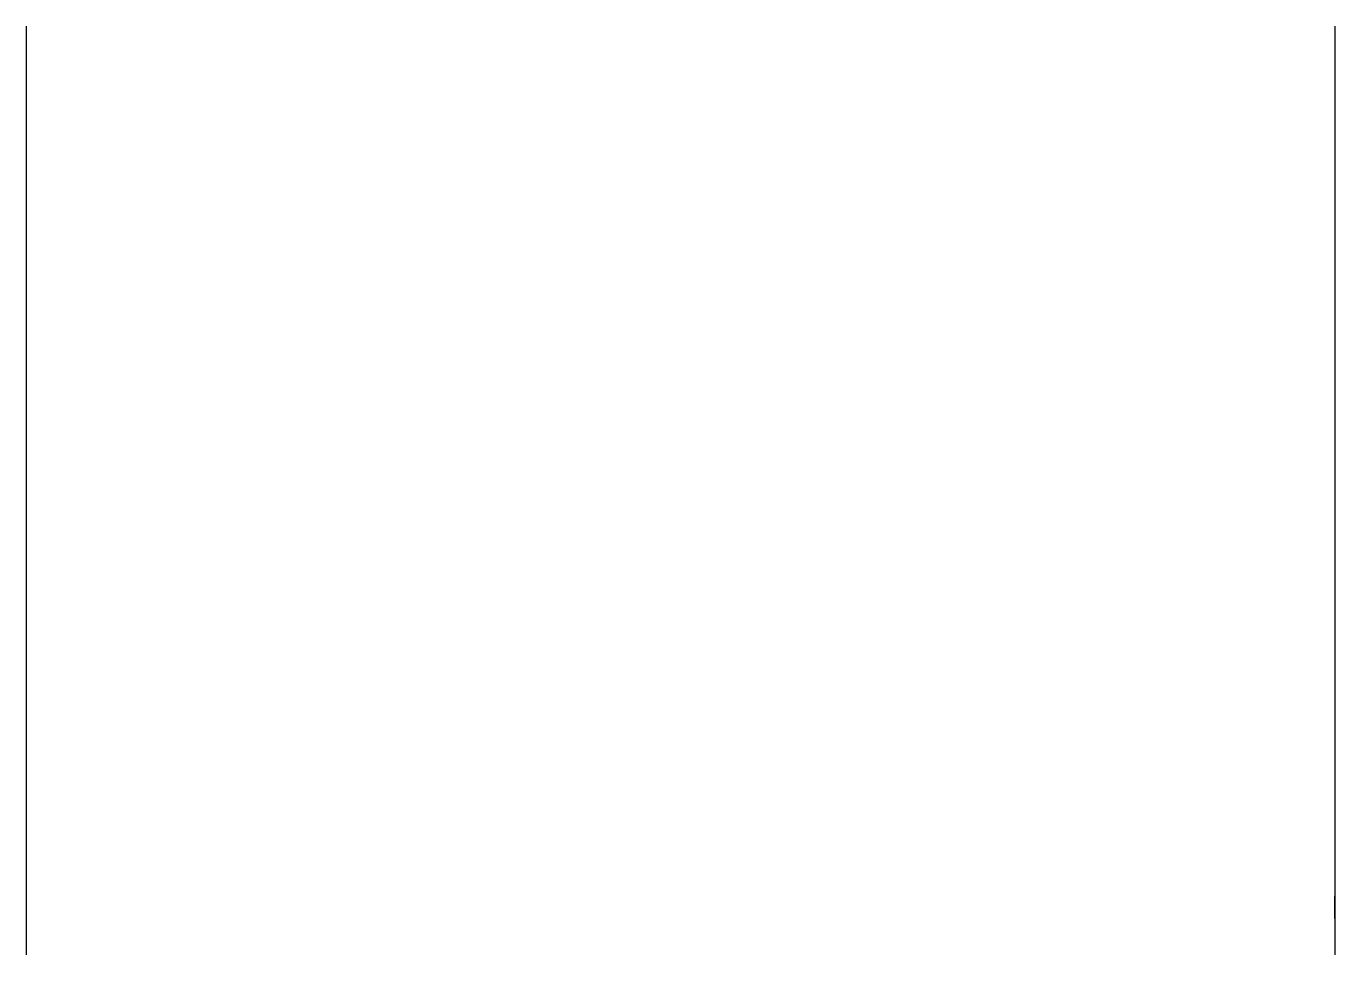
# Model space of a CAD drawing. Extents: x 348 to 880, y 1671 to 2048.
import ezdxf

# ---------------------------------------------------------------- set-up
doc = ezdxf.new("R2010")
doc.units = 0

msp = doc.modelspace()

# ---------------------------------------------------------------- linework, layer by layer
for p, q in [((348.16, 2048), (348.16, 1670.86)), ((879.65, 2048), (879.65, 1670.86)), ((879.65, 1685.62), (879.65, 1694.67))]:
    msp.add_line(p, q)

doc.saveas('drawing.dxf')
